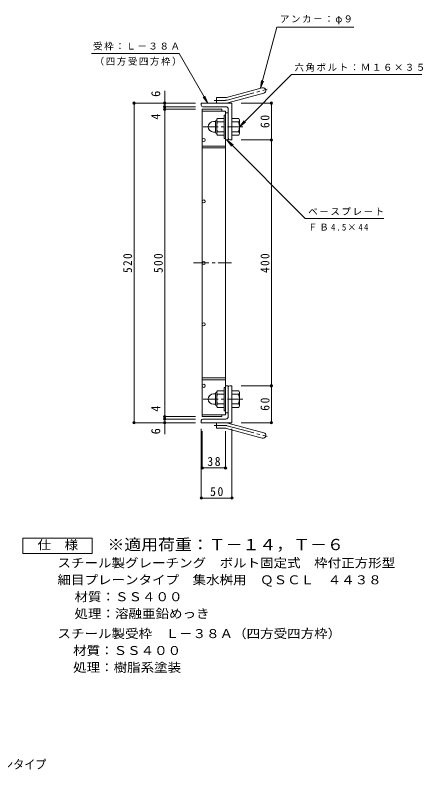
# Model space of a CAD drawing. Units: millimetres at full size, sheet at 1:5. Extents: x -773 to 815, y -688 to 627.
# Drawn here: x 152 to 815, y -664 to 564 of the extents above; entities that cross this region are included whole.
import ezdxf
from ezdxf.enums import TextEntityAlignment as Align

# ---------------------------------------------------------------- set-up
doc = ezdxf.new("R2010")
doc.units = ezdxf.units.MM
doc.header["$LTSCALE"] = 5
doc.header["$PDMODE"] = 32
doc.header["$PDSIZE"] = 4
doc.linetypes.add('CHAIN1', pattern=[8, 5, -1, 1, -1])
doc.linetypes.add('CHAIN2', pattern=[12, 9, -1, 1, -1])
for name, color, linetype, lineweight in [('E-1', 2, 'Continuous', 9), ('E-2', 3, 'Continuous', 9), ('E-4', 7, 'Continuous', 9), ('E-5', 7, 'Continuous', 9), ('F-5_F-5ﾚｲﾔ', 2, 'Continuous', 9)]:
    doc.layers.add(name, color=color, linetype=linetype, lineweight=lineweight)
doc.styles.add('ＭＳ ゴシック', font='')
doc.styles.get('ＭＳ ゴシック').set_extended_font_data('MS Gothic')

msp = doc.modelspace()

# ---------------------------------------------------------------- linework, layer by layer
at = {"layer": 'E-1'}
for p, q in [((496.4, 430.253), (554.591, 445.845)), ((480.255, 420.946), (480.255, 429.946)), ((494.07, 429.946), (480.255, 429.946)), ((498.729, 421.559), (556.92, 437.151)), ((505.255, 420.946), (455.255, 420.946)), ((455.255, 417.446), (455.255, 420.946)), ((505.255, 420.946), (505.255, 360.946)), ((495.255, 414.946), (457.755, 414.946)), ((499.255, 410.946), (499.255, 363.446)), ((480.255, 393.446), (480.455, 393.446)), ((480.455, 393.196), (480.455, 371.696)), ((492.455, 395.946), (481.494, 395.946)), ((492.455, 401.446), (492.455, 363.446)), ((494.755, 401.446), (492.455, 401.446)), ((505.255, 395.946), (516.217, 395.946)), ((517.455, 393.446), (517.255, 393.446)), ((517.255, 393.196), (517.255, 371.696)), ((474.945, 390.946), (478.455, 390.946)), ((478.455, 373.246), (478.455, 391.646)), ((492.455, 390.446), (481.493, 390.446)), ((505.255, 390.446), (516.217, 390.446)), ((474.955, 373.946), (478.455, 373.946)), ((480.255, 371.446), (480.455, 371.446)), ((492.455, 374.446), (481.493, 374.446)), ((492.455, 368.946), (481.494, 368.946)), ((505.255, 374.446), (516.217, 374.446)), ((505.255, 368.946), (516.217, 368.946)), ((517.455, 371.446), (517.255, 371.446)), ((494.755, 363.446), (492.455, 363.446)), ((501.755, 360.946), (505.255, 360.946)), ((492.455, -47.055), (481.494, -47.055)), ((492.455, -79.555), (492.455, -41.555)), ((494.755, -41.555), (492.455, -41.555)), ((499.255, -89.055), (499.255, -41.555)), ((501.755, -39.055), (505.255, -39.055)), ((505.255, -99.055), (505.255, -39.055)), ((505.255, -47.055), (516.217, -47.055)), ((474.955, -52.055), (478.455, -52.055)), ((478.455, -51.355), (478.455, -69.755)), ((480.255, -49.555), (480.455, -49.555)), ((480.455, -71.305), (480.455, -49.805)), ((492.455, -52.555), (481.493, -52.555)), ((505.255, -52.555), (516.217, -52.555)), ((517.455, -49.555), (517.255, -49.555)), ((517.255, -71.305), (517.255, -49.805)), ((474.945, -69.055), (478.455, -69.055)), ((480.255, -71.555), (480.455, -71.555)), ((492.455, -68.555), (481.493, -68.555)), ((505.255, -68.555), (516.217, -68.555)), ((517.455, -71.555), (517.255, -71.555)), ((492.455, -74.055), (481.494, -74.055)), ((494.755, -79.555), (492.455, -79.555)), ((505.255, -74.055), (516.217, -74.055)), ((455.255, -95.555), (455.255, -99.055)), ((495.255, -93.055), (457.755, -93.055)), ((505.255, -99.055), (455.255, -99.055)), ((480.255, -99.055), (480.255, -108.055)), ((494.07, -108.055), (480.255, -108.055)), ((496.4, -108.362), (554.591, -123.954)), ((498.729, -99.668), (556.92, -115.26))]:
    msp.add_line(p, q, dxfattribs=at)
at = {"layer": 'E-1', "linetype": 'CHAIN2'}
for p, q in [((497.564, 425.906), (562.731, 443.367)), ((494.07, 425.446), (476.45, 425.446)), ((494.07, -103.555), (476.45, -103.555)), ((497.564, -104.015), (562.731, -121.476))]:
    msp.add_line(p, q, dxfattribs=at)
at = {"layer": 'E-1', "linetype": 'CHAIN1'}
for p, q in [((522.859, 382.446), (458.154, 382.446)), ((522.859, -60.555), (458.154, -60.555))]:
    msp.add_line(p, q, dxfattribs=at)
at = {"layer": 'E-1'}
for centre, radius, start, end in [((555.755, 441.498), 4.5, 285.00014, 104.99991), ((494.07, 438.946), 9, 270, 285.00002), ((494.07, 438.946), 18, 270, 285), ((457.755, 417.446), 2.5, 180, 270), ((495.255, 410.946), 4, 0, 90), ((480.255, 391.646), 1.8, 90, 180), ((484.615, 393.196), 4.16, 138.61835, 221.37988), ((513.095, 393.196), 4.16, 318.62012, 41.38165), ((474.945, 382.456), 8.49, 90, 180), ((474.955, 382.446), 8.5, 180, 270), ((504.455, 382.446), 24, 160.52881, 199.47119), ((493.255, 382.446), 24, 340.52881, 19.47119), ((480.255, 373.246), 1.8, 180, 270), ((484.615, 371.696), 4.16, 138.62012, 221.38165), ((513.095, 371.696), 4.16, 318.61835, 41.37988), ((501.755, 363.446), 2.5, 180, 270), ((484.615, -49.805), 4.16, 138.61835, 221.37988), ((501.755, -41.555), 2.5, 90, 180), ((513.095, -49.805), 4.16, 318.62012, 41.38165), ((474.955, -60.555), 8.5, 90, 180), ((474.945, -60.565), 8.49, 180, 270), ((480.255, -51.355), 1.8, 90, 180), ((504.455, -60.555), 24, 160.52881, 199.47119), ((493.255, -60.555), 24, 340.52881, 19.47119), ((480.255, -69.755), 1.8, 180, 270), ((484.615, -71.305), 4.16, 138.62012, 221.38165), ((513.095, -71.305), 4.16, 318.61835, 41.37988), ((457.755, -95.555), 2.5, 90, 180), ((495.255, -89.055), 4, 270, 0), ((494.07, -117.055), 18, 75, 90), ((494.07, -117.055), 9, 74.99998, 90), ((555.755, -119.607), 4.5, 255.00009, 74.99986)]:
    msp.add_arc(centre, radius, start, end, dxfattribs=at)
at = {"layer": 'E-1', "linetype": 'CHAIN2'}
for centre, start, end in [((494.07, 438.946), 270, 284.99995), ((494.07, -117.055), 75.00005, 90)]:
    msp.add_arc(centre, 13.5, start, end, dxfattribs=at)
at = {"layer": 'E-2'}
for p, q in [((456.755, 410.946), (488.755, 410.946)), ((456.755, -89.055), (456.755, 410.946)), ((456.755, 407.946), (494.755, 407.946)), ((488.755, 410.946), (488.755, 407.946)), ((494.755, 407.946), (494.755, -86.055)), ((499.255, 404.946), (494.755, 404.946)), ((499.255, 360.946), (499.255, 404.946)), ((499.255, 360.946), (494.755, 360.946)), ((456.755, 350.946), (494.755, 350.946)), ((456.755, 347.946), (494.755, 347.946)), ((456.755, -26.055), (494.755, -26.055)), ((456.755, -29.055), (494.755, -29.055)), ((499.255, -39.055), (494.755, -39.055)), ((499.255, -39.055), (499.255, -83.055)), ((499.255, -83.055), (494.755, -83.055)), ((456.755, -86.055), (494.755, -86.055))]:
    msp.add_line(p, q, dxfattribs=at)
at = {"layer": 'E-2', "linetype": 'CHAIN1'}
msp.add_line((442.724, 160.945), (504.502, 160.945), dxfattribs=at)
at = {"layer": 'E-2'}
msp.add_lwpolyline([(456.755, -89.055), (488.755, -89.055), (488.755, -86.055)], dxfattribs=at)
for centre in [(459.255, 360.945), (459.255, 260.945), (459.255, 160.945), (459.255, 60.945), (459.255, -39.054)]:
    msp.add_circle(centre, 2.5, dxfattribs=at)
at = {"layer": 'E-4'}
for p, q in [((395.755, 414.946), (395.755, 441.062)), ((344.255, 420.946), (445.755, 420.946)), ((345.755, -99.055), (345.755, 420.946)), ((570.942, 420.946), (520.255, 420.946)), ((569.442, 360.946), (569.442, 420.946)), ((394.255, 414.946), (445.755, 414.946)), ((394.255, 410.946), (445.755, 410.946)), ((395.755, 410.946), (395.755, 414.946)), ((395.755, -89.055), (395.755, 410.946)), ((570.942, 360.946), (520.255, 360.946)), ((569.442, -39.055), (569.442, 360.946)), ((570.942, -39.055), (520.255, -39.055)), ((569.442, -99.055), (569.442, -39.055)), ((394.255, -89.055), (445.755, -89.055)), ((394.255, -93.055), (445.755, -93.055)), ((395.755, -93.055), (395.755, -89.055)), ((395.755, -117.922), (395.755, -93.055)), ((344.255, -99.055), (445.755, -99.055)), ((455.255, -223.055), (455.255, -109.055)), ((505.255, -223.055), (505.255, -109.055)), ((570.942, -99.055), (520.255, -99.055)), ((456.755, -174.055), (456.755, -112.555)), ((494.755, -174.055), (494.755, -112.555)), ((456.755, -172.555), (494.755, -172.555)), ((455.255, -221.555), (505.255, -221.555))]:
    msp.add_line(p, q, dxfattribs=at)
for p in [(345.755, 420.946), (395.755, 420.946), (569.442, 420.946), (395.755, 414.946), (395.755, 410.946), (569.442, 360.946), (569.442, -39.055), (345.755, -99.055), (395.755, -89.055), (395.755, -93.055), (395.755, -99.055), (569.442, -99.055), (456.755, -172.555), (494.755, -172.555), (455.255, -221.555), (505.255, -221.555)]:
    msp.add_point(p, dxfattribs=at)
at = {"layer": 'E-5'}
for p, q in [((551.833, 445.106), (578.424, 544.343)), ((703.424, 544.343), (578.424, 544.343)), ((276.589, 501.835), (419.089, 501.835)), ((465.791, 420.946), (419.089, 501.835)), ((551.833, 445.106), (553.465, 457.499)), ((551.833, 445.106), (556.617, 456.654)), ((465.791, 420.946), (458.181, 430.863)), ((465.791, 420.946), (461.007, 432.494)), ((517.255, 382.446), (524.865, 392.363)), ((517.255, 382.446), (527.172, 390.055)), ((497.005, 360.946), (624.497, 233.454)), ((497.005, 360.946), (504.615, 351.029)), ((497.005, 360.946), (506.922, 353.336)), ((624.497, 233.454), (752.641, 233.454))]:
    msp.add_line(p, q, dxfattribs=at)
msp.add_lwpolyline([(517.255, 382.446), (602.047, 467.237), (814.547, 467.237)], dxfattribs=at)
at = {"layer": 'F-5_F-5ﾚｲﾔ'}
msp.add_lwpolyline([(164.867, -311.88), (164.867, -286.88), (277.367, -286.88), (277.367, -311.88)], close=True, dxfattribs=at)

# ---------------------------------------------------------------- texts
at = {"layer": 'E-4', "color": 2, "style": 'ＭＳ ゴシック'}
for s, p in [('6', (392.755, 431.062)), ('4', (392.755, 394.116)), ('4', (392.755, -81.102)), ('6', (392.755, -117.922))]:
    msp.add_text(s, height=14.66, rotation=90, dxfattribs=at).set_placement(p, align=Align.BOTTOM_LEFT)
at = {"layer": 'E-4', "color": 2, "char_height": 14.66, "attachment_point": 7, "rotation": 90, "style": 'ＭＳ ゴシック'}
for s, insert in [('\\T1.27;\\W0.95;60', (566.442, 380.321)), ('\\T1.27;\\W0.9;520', (342.755, 144.695)), ('\\T1.27;\\W0.9;500', (392.755, 144.695)), ('\\T1.27;\\W0.9;400', (566.442, 144.695)), ('\\T1.27;\\W0.95;60', (566.442, -79.68))]:
    msp.add_mtext(s, dxfattribs=dict(at, insert=insert))
at = {"layer": 'E-4', "color": 2, "char_height": 14.66, "attachment_point": 7, "style": 'ＭＳ ゴシック'}
for s, insert in [('\\T1.27;\\W0.95;38', (465.13, -169.555)), ('\\T1.27;\\W0.95;50', (469.63, -218.555))]:
    msp.add_mtext(s, dxfattribs=dict(at, insert=insert))
at = {"layer": 'E-5', "char_height": 11, "attachment_point": 7, "style": 'ＭＳ ゴシック'}
for s, insert in [('\\T1.17;アンカ－：φ９', (583.424, 549.343)), ('\\T1.17;受枠：Ｌ－３８Ａ', (279.089, 506.835)), ('\\T1.17;（四方受四方枠）', (281.589, 481.835)), ('\\T1.17;六角ボルト：Ｍ１６×３５', (607.047, 472.237)), ('\\T1.17;ベースプレート', (629.497, 238.454)), ('\\T1.26;\\W0.95;ＦＢ4.5×44', (629.497, 213.454))]:
    msp.add_mtext(s, dxfattribs=dict(at, insert=insert))
at = {"layer": 'F-5_F-5ﾚｲﾔ', "style": 'ＭＳ ゴシック'}
for s, width, p in [('仕\u3000様', 1.1, (188.617, -309.38)), ('スチール製グレーチング\u3000ボルト固定式\u3000枠付正方形型', 1.1, (221.117, -338.84)), ('細目プレーンタイプ\u3000集水桝用\u3000ＱＳＣＬ\u3000４４３８', 1.1, (221.117, -366.341)), ('材質：ＳＳ４００', 1.1, (248.723, -393.839)), ('処理：溶融亜鉛めっき', 1.1, (248.723, -421.34)), ('スチール製受枠\u3000Ｌ－３８Ａ（四方受四方枠）', 1.1, (221.117, -453.84)), ('材質：ＳＳ４００', 1.1, (246.473, -481.34)), ('処理：樹脂系塗装', 1.1, (246.473, -508.84)), ('スチール製グレーチング\u3000ボルト固定式\u3000枠付正方形型\u3000細目プレーンタイプ', 0.9, (-426.973, -666.554))]:
    msp.add_text(s, height=14.66, dxfattribs=dict(at, width=width)).set_placement(p, align=Align.BOTTOM_LEFT)
at = {"layer": 'F-5_F-5ﾚｲﾔ', "color": 3, "style": 'ＭＳ ゴシック', "width": 1.1}
msp.add_text('※適用荷重：Ｔ－１４，Ｔ－６', height=18.33, dxfattribs=at).set_placement((302.367, -311.88), align=Align.BOTTOM_LEFT)

doc.saveas('drawing.dxf')
